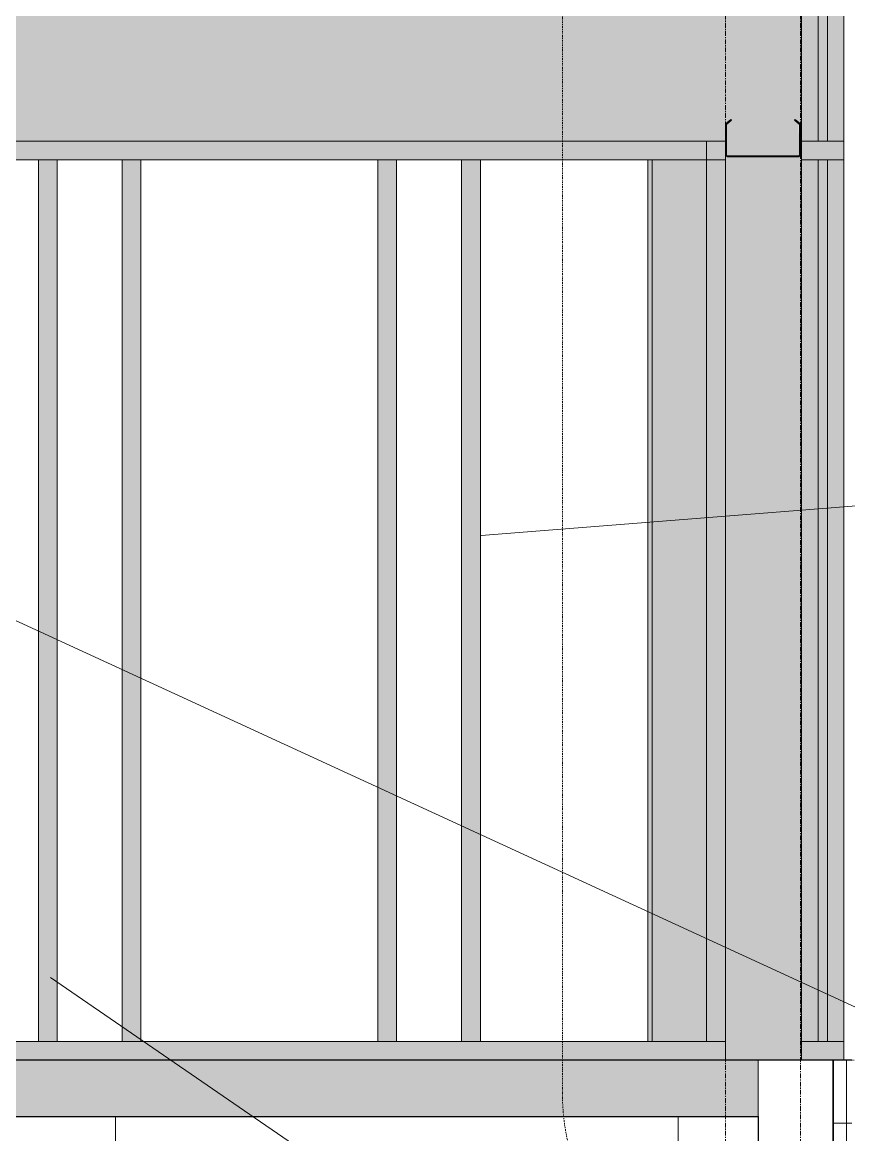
# Model space of a CAD drawing. Header units: inches. Extents: x -23445 to -32, y -314 to 853.
# Drawn here: x -10880 to -10791.9, y -7.9 to 110.7 of the extents above; entities that cross this region are included whole.
import ezdxf

# ---------------------------------------------------------------- set-up
doc = ezdxf.new("R2010")
doc.units = ezdxf.units.IN
doc.header["$MEASUREMENT"] = 0
doc.linetypes.add('Dash Dot 3_16_', pattern=[0.3125, 0.1875, -0.0625, 0, -0.0625])
doc.linetypes.add('Grid Line 1_2_', pattern=[0.875, 0.5, -0.125, 0.125, -0.125])
for name, color, linetype, lineweight in [('A-ANNO-IDEN', 131, 'Continuous', 9), ('A-ANNO-SYMB', 150, 'Continuous', 9), ('A-FLOR', 192, 'Continuous', 9), ('A-FLOR-LEVL', 51, 'Continuous', 9), ('A-FLOR-MCUT', 51, 'Continuous', 9), ('A-FLOR-PATT', 8, 'Continuous', 25), ('A-GLAZ-CURT', 52, 'Continuous', 9), ('A-GLAZ-CWMG', 51, 'Continuous', 9), ('A-WALL', 113, 'Continuous', 9), ('A-WALL-PATT', 111, 'Continuous', 25), ('C-TOPO', 7, 'Continuous', 9), ('I-WALL', 2, 'Continuous', 9), ('L-SITE-WALL', 31, 'Continuous', 9), ('S-BEAM', 12, 'Continuous', 9), ('S-COLS', 52, 'Continuous', 9), ('S-GRID', 1, 'Continuous', 9)]:
    doc.layers.add(name, color=color, linetype=linetype, lineweight=lineweight)
pattern_1 = [(50, (22063.86, 65.275), (55.0854, -4.8198), [5.76, -63.36]), (355, (22063.86, 65.275), (-10.6557, 57.7685), [4.608, -50.688]), (100.451, (22068.45, 64.874), (44.4295, 52.9487), [4.895, -53.848]), (46.184, (22063.86, 80.635), (81.9644, -12.712), [8.64, -95.04]), (96.636, (22070.69, 79.576), (71.7815, 74.8124), [7.343, -80.772]), (351.184, (22063.86, 80.635), (71.782, 74.8124), [6.912, -76.032]), (21, (22071.54, 76.795), (45.842, -30.9215), [5.76, -63.36]), (326, (22071.54, 76.795), (18.687, 55.6915), [4.608, -50.688]), (71.451, (22075.36, 74.22), (64.529, 24.77), [4.895, -53.848]), (37.5, (22063.858, 65.275), (0.9339, 25.5668), [2.534, -47.539, 2.534, -48.922, -50.88]), (37.5, (22063.858, 65.275), (0.9339, 25.5668), [-101.53, 2.534, -48.346]), (7.5, (22063.858, 65.275), (20.204, 30.2913), [2.534, -26.803, 2.534, -46.387, -19.392]), (7.5, (22063.858, 65.275), (20.204, 30.2913), [-78.259, 2.534, -16.858]), (327.5, (22046.732, 65.275), (40.9978, -1.7324), [2.534, -16.666, 2.534, -57.37, -79.488]), (327.5, (22046.732, 65.275), (40.9978, -1.7324), [-79.104, 2.534, -76.954]), (317.5, (22039.052, 65.275), (44.7889, 7.6878), [2.534, -22.426, 2.534, -37.248, -56.448]), (317.5, (22039.052, 65.275), (44.7889, 7.6878), [-64.742, 2.534, -53.914])]

# ---------------------------------------------------------------- blocks, each defined once
blk = doc.blocks.new('Struct_Xcel_Sports Complex_rvt-3-Building Section - North_South looking East _ Lounge')
at = {"layer": 'A-FLOR-PATT', "lineweight": 9}
h = blk.add_hatch(dxfattribs=at)
h.set_pattern_fill('FP_37', style=0, pattern_type=2)
h.set_pattern_definition(pattern_1)
h.paths.add_polyline_path([(22790.8, -6), (22790.8, 0), (21132.3, 0), (21132.3, -6), (22724.07, -6)], flags=0)
at = {"layer": 'A-WALL-PATT', "lineweight": 9}
h = blk.add_hatch(dxfattribs=at)
h.set_pattern_fill('FP_37', style=0, pattern_type=2)
h.set_pattern_definition(pattern_1)
h.paths.add_polyline_path([(22798.8, -36), (22798.8, 0), (22790.8, 0), (22790.8, -36)], flags=0)
at = {"layer": 'A-FLOR', "color": 250, "lineweight": 25}
for p, q in [((22790.8, 0), (21143.55, 0)), ((21132.3, -6), (22790.8, -6))]:
    blk.add_line(p, q, dxfattribs=at)
at = {"layer": 'A-FLOR-MCUT', "color": 7}
blk.add_line((22790.8, -6), (22790.8, 0), dxfattribs=at)
at = {"layer": 'A-WALL', "color": 7}
blk.add_line((22790.8, 0), (22790.8, -6), dxfattribs=at)
at = {"layer": 'L-SITE-WALL', "color": 250, "lineweight": 25}
for p, q in [((22798.8, 0), (22790.8, 0)), ((22798.8, -36), (22798.8, 0)), ((22790.8, -6), (22790.8, -36))]:
    blk.add_line(p, q, dxfattribs=at)
blk = doc.blocks.new('W-Wide Flange-Column - B2_D-1389335-Building Section - North_South looking East _ Lounge')
at = {"layer": 'S-COLS'}
for points in [[(22779.49, 2), (22779.49, 96), (22779.05, 96), (22779.05, 2)], [(22780.01, 2), (22780.18, 2), (22780.18, 96), (22779.49, 96), (22779.52, 2), (22779.99, 2)], [(22780.18, 2), (22785.3, 2), (22785.3, 96), (22780.18, 96), (22780.18, 76.51)]]:
    blk.add_hatch(color=256, dxfattribs=at).paths.add_polyline_path(points, flags=0)
for p, q in [((22779.05, 96), (22779.05, 2)), ((22779.49, 96), (22779.49, 2))]:
    blk.add_line(p, q, dxfattribs=at)
blk = doc.blocks.new('Girt_C - 8_D-1472944-Building Section - North_South looking East _ Lounge')
at = {"layer": 'S-BEAM'}
h = blk.add_hatch(dxfattribs=at)
h.set_pattern_fill('FP_35', color=256, style=0, pattern_type=2)
h.set_pattern_definition([(45, (22063.858, 65.275), (-19.007, 19.007), []), (45, (22063.858, 94.075), (-19.007, 19.007), [])])
h.paths.add_polyline_path([(22795.12, 96.32), (22795.12, 96.43), (22787.49, 96.43), (22787.49, 96.32), (22791.86, 96.32)], flags=0)
h.paths.add_polyline_path([(22787.41, 96.5), (22787.41, 99.77), (22787.95, 100.22), (22787.88, 100.3), (22787.3, 99.82), (22787.3, 96.51)], flags=0)
h.paths.add_polyline_path([(22795.19, 96.5), (22795.3, 96.51), (22795.3, 99.82), (22794.73, 100.3), (22794.66, 100.22), (22795.19, 99.77)], flags=0)
at = {"layer": 'S-BEAM', "lineweight": 15}
for p, q in [((22787.88, 100.3), (22787.3, 99.82)), ((22787.3, 99.82), (22787.3, 96.51)), ((22787.41, 99.77), (22787.95, 100.22)), ((22787.41, 96.5), (22787.41, 99.77)), ((22787.95, 100.22), (22787.88, 100.3)), ((22794.73, 100.3), (22794.66, 100.22)), ((22794.66, 100.22), (22795.19, 99.77)), ((22795.3, 99.82), (22794.73, 100.3)), ((22795.19, 99.77), (22795.19, 96.5)), ((22795.3, 96.51), (22795.3, 99.82)), ((22795.12, 96.43), (22787.49, 96.43)), ((22787.49, 96.32), (22795.12, 96.32))]:
    blk.add_line(p, q, dxfattribs=at)
for centre, radius, start, end in [((22787.49, 96.51), 0.187, 180, 270), ((22787.49, 96.51), 0.0782, 183.0424, 270), ((22795.12, 96.51), 0.188, 270, 0), ((22795.12, 96.51), 0.0782, 270, 357.8773)]:
    blk.add_arc(centre, radius, start, end, dxfattribs=at)
blk = doc.blocks.new('System Panel - INSULATED LOW-E GLAZING _SEE ELEVATIONS FOR U-FACTOR_ SHGC_ _ LT_-1142345-Building Section - North_South looking East _ Lounge')
at = {"layer": 'A-GLAZ-CURT', "transparency": 33554649}
blk.add_hatch(color=256, dxfattribs=at).paths.add_polyline_path([(22797.18, 2), (22798.18, 2), (22798.18, 96), (22797.18, 96), (22797.18, 76.51)], flags=0)
at = {"layer": 'A-GLAZ-CURT'}
for p, q in [((22798.18, 96), (22797.18, 96)), ((22797.18, 96), (22797.18, 2)), ((22797.18, 96), (22798.18, 96)), ((22797.18, 96), (22797.18, 2)), ((22798.18, 2), (22798.18, 96)), ((22798.18, 2), (22798.18, 96)), ((22797.18, 2), (22798.18, 2)), ((22797.18, 2), (22798.18, 2))]:
    blk.add_line(p, q, dxfattribs=at)
blk = doc.blocks.new('System Panel - INSULATED LOW-E GLAZING _SEE ELEVATIONS FOR U-FACTOR_ SHGC_ _ LT_-1142348-Building Section - North_South looking East _ Lounge')
at = {"layer": 'A-GLAZ-CURT', "transparency": 33554649}
blk.add_hatch(color=256, dxfattribs=at).paths.add_polyline_path([(22797.18, 98), (22798.18, 98), (22798.18, 143.5), (22797.18, 143.5), (22797.18, 105.81)], flags=0)
at = {"layer": 'A-GLAZ-CURT'}
for p, q in [((22798.18, 143.5), (22797.18, 143.5)), ((22797.18, 143.5), (22797.18, 98)), ((22797.18, 143.5), (22798.18, 143.5)), ((22797.18, 143.5), (22797.18, 98)), ((22798.18, 98), (22798.18, 143.5)), ((22798.18, 98), (22798.18, 143.5)), ((22797.18, 98), (22798.18, 98)), ((22797.18, 98), (22798.18, 98))]:
    blk.add_line(p, q, dxfattribs=at)
blk = doc.blocks.new('Rectangular Mullion - Exterior 2_ x 4_5_-1305154-Building Section - North_South looking East _ Lounge')
at = {"layer": 'A-GLAZ-CWMG'}
blk.add_hatch(color=256, dxfattribs=at).paths.add_polyline_path([(22795.43, 0), (22799.93, 0), (22799.93, 2), (22795.43, 2)], flags=0)
at = {"layer": 'A-GLAZ-CWMG', "lineweight": 13}
for p, q in [((22799.93, 2), (22795.43, 2)), ((22795.43, 2), (22795.43, 0)), ((22799.93, 0), (22799.93, 2)), ((22795.43, 0), (22799.93, 0))]:
    blk.add_line(p, q, dxfattribs=at)
blk = doc.blocks.new('Rectangular Mullion - Exterior 2_ x 4_5_-1142343-Building Section - North_South looking East _ Lounge')
at = {"layer": 'A-GLAZ-CWMG'}
h = blk.add_hatch(color=256, dxfattribs=at)
h.paths.add_polyline_path([(22797.18, 2), (22797.18, 96), (22795.43, 96), (22795.43, 2)], flags=0)
h.paths.add_polyline_path([(22799.93, 2), (22799.93, 96), (22798.18, 96), (22798.18, 2)], flags=0)
blk.add_hatch(color=256, dxfattribs=at).paths.add_polyline_path([(22798.18, 2), (22798.18, 96), (22797.18, 96), (22797.18, 2)], flags=0)
for p, q in [((22795.43, 96), (22797.18, 96)), ((22795.43, 96), (22795.43, 2)), ((22797.18, 96), (22798.18, 96)), ((22798.18, 96), (22799.93, 96)), ((22799.93, 96), (22799.93, 2)), ((22797.18, 2), (22795.43, 2)), ((22798.18, 2), (22797.18, 2)), ((22799.93, 2), (22798.18, 2))]:
    blk.add_line(p, q, dxfattribs=at)
blk = doc.blocks.new('Rectangular Mullion - Exterior 2_ x 4_5_-1142344-Building Section - North_South looking East _ Lounge')
at = {"layer": 'A-GLAZ-CWMG'}
h = blk.add_hatch(color=256, dxfattribs=at)
h.paths.add_polyline_path([(22797.18, 98), (22797.18, 143.5), (22795.43, 143.5), (22795.43, 98)], flags=0)
h.paths.add_polyline_path([(22798.18, 98), (22799.93, 98), (22799.93, 143.5), (22798.18, 143.5), (22798.18, 105.81)], flags=0)
blk.add_hatch(color=256, dxfattribs=at).paths.add_polyline_path([(22798.18, 98), (22798.18, 143.5), (22797.18, 143.5), (22797.18, 98)], flags=0)
for p, q in [((22795.43, 143.5), (22797.18, 143.5)), ((22795.43, 143.5), (22795.43, 98)), ((22797.18, 143.5), (22798.18, 143.5)), ((22798.18, 143.5), (22799.93, 143.5)), ((22799.93, 143.5), (22799.93, 98)), ((22797.18, 98), (22795.43, 98)), ((22798.18, 98), (22797.18, 98)), ((22799.93, 98), (22798.18, 98))]:
    blk.add_line(p, q, dxfattribs=at)
blk = doc.blocks.new('Rectangular Mullion - Exterior 2_ x 4_5_-1115231-Building Section - North_South looking East _ Lounge')
at = {"layer": 'A-GLAZ-CWMG'}
blk.add_hatch(color=256, dxfattribs=at).paths.add_polyline_path([(22761.18, 2), (22761.18, 96), (22759.18, 96), (22759.18, 2)], flags=0)
for p, q in [((22759.18, 96), (22759.18, 2)), ((22761.18, 2), (22761.18, 96))]:
    blk.add_line(p, q, dxfattribs=at)
blk = doc.blocks.new('Rectangular Mullion - Exterior 2_ x 4_5_-827464-Building Section - North_South looking East _ Lounge')
at = {"layer": 'A-GLAZ-CWMG'}
blk.add_hatch(color=256, dxfattribs=at).paths.add_polyline_path([(22724.99, 2), (22724.99, 96), (22722.99, 96), (22722.99, 2), (22724.07, 2)], flags=0)
for p, q in [((22722.99, 96), (22722.99, 2)), ((22724.99, 2), (22724.99, 96))]:
    blk.add_line(p, q, dxfattribs=at)
blk = doc.blocks.new('Rectangular Mullion - Exterior 2_ x 4_5_-1135285-Building Section - North_South looking East _ Lounge')
at = {"layer": 'A-GLAZ-CWMG'}
blk.add_hatch(color=256, dxfattribs=at).paths.add_polyline_path([(22795.43, 96), (22799.93, 96.04), (22799.93, 98), (22795.43, 98), (22795.43, 96.04)], flags=0)
at = {"layer": 'A-GLAZ-CWMG', "lineweight": 13}
for p, q in [((22799.93, 98), (22795.43, 98)), ((22795.43, 98), (22795.43, 96)), ((22799.93, 96), (22799.93, 98)), ((22795.43, 96), (22799.93, 96))]:
    blk.add_line(p, q, dxfattribs=at)
blk = doc.blocks.new('Rectangular Mullion - Exterior 2_ x 4_5_-1142646-Building Section - North_South looking East _ Lounge')
at = {"layer": 'A-GLAZ-CWMG'}
blk.add_hatch(color=256, dxfattribs=at).paths.add_polyline_path([(22715.05, 96), (22715.05, 98), (22687.93, 98), (22687.93, 96)], flags=0)
for p, q in [((22687.93, 96), (22687.93, 98)), ((22715.05, 96), (22687.93, 96))]:
    blk.add_line(p, q, dxfattribs=at)
blk = doc.blocks.new('Rectangular Mullion - Exterior 2_ x 4_5_-1142584-Building Section - North_South looking East _ Lounge')
at = {"layer": 'A-GLAZ-CWMG'}
blk.add_hatch(color=256, dxfattribs=at).paths.add_polyline_path([(22751.24, 96), (22787.3, 96.04), (22787.3, 98), (22751.24, 98)], flags=0)
blk.add_line((22787.3, 96), (22751.24, 96), dxfattribs=at)
blk = doc.blocks.new('Rectangular Mullion - Exterior 2_ x 4_5_-1142585-Building Section - North_South looking East _ Lounge')
at = {"layer": 'A-GLAZ-CWMG'}
blk.add_hatch(color=256, dxfattribs=at).paths.add_polyline_path([(22715.05, 96), (22751.24, 96), (22751.24, 98), (22715.05, 98)], flags=0)
blk.add_line((22751.24, 96), (22715.05, 96), dxfattribs=at)
blk = doc.blocks.new('Rectangular Mullion - Exterior 2_ x 4_5_-1135311-Building Section - North_South looking East _ Lounge')
at = {"layer": 'A-GLAZ-CWMG'}
blk.add_hatch(color=256, dxfattribs=at).paths.add_polyline_path([(22751.24, 0), (22787.3, 0), (22787.3, 2), (22751.24, 2)], flags=0)
blk.add_line((22751.24, 2), (22787.3, 2), dxfattribs=at)
blk = doc.blocks.new('Rectangular Mullion - Exterior 2_ x 4_5_-769167-Building Section - North_South looking East _ Lounge')
at = {"layer": 'A-GLAZ-CWMG'}
blk.add_hatch(color=256, dxfattribs=at).paths.add_polyline_path([(22724.07, 0), (22751.24, 0), (22751.24, 2), (22715.05, 2), (22715.05, 0)], flags=0)
blk.add_line((22715.05, 2), (22751.24, 2), dxfattribs=at)
blk = doc.blocks.new('Rectangular Mullion - Exterior 2_ x 4_5_-1142647-Building Section - North_South looking East _ Lounge')
at = {"layer": 'A-GLAZ-CWMG'}
blk.add_hatch(color=256, dxfattribs=at).paths.add_polyline_path([(22687.93, 0), (22715.05, 0), (22715.05, 2), (22687.93, 2)], flags=0)
for p, q in [((22687.93, 0), (22687.93, 2)), ((22687.93, 2), (22715.05, 2))]:
    blk.add_line(p, q, dxfattribs=at)
blk = doc.blocks.new('Rectangular Mullion - Exterior 2_ x 4_5_-827470-Building Section - North_South looking East _ Lounge')
at = {"layer": 'A-GLAZ-CWMG'}
blk.add_hatch(color=256, dxfattribs=at).paths.add_polyline_path([(22752.24, 2), (22752.24, 96), (22750.24, 96), (22750.24, 2)], flags=0)
for p, q in [((22750.24, 96), (22752.24, 96)), ((22750.24, 96), (22750.24, 2)), ((22752.24, 96), (22752.24, 2)), ((22752.24, 2), (22750.24, 2))]:
    blk.add_line(p, q, dxfattribs=at)
blk = doc.blocks.new('Rectangular Mullion - Exterior 2_ x 4_5_-1142587-Building Section - North_South looking East _ Lounge')
at = {"layer": 'A-GLAZ-CWMG'}
blk.add_hatch(color=256, dxfattribs=at).paths.add_polyline_path([(22787.3, 2), (22787.3, 98), (22785.3, 98), (22785.3, 2)], flags=0)
for p, q in [((22785.3, 2), (22785.3, 98)), ((22787.3, 2), (22785.3, 2))]:
    blk.add_line(p, q, dxfattribs=at)

msp = doc.modelspace()

# ---------------------------------------------------------------- hatches: boundary and pattern name
at = {"layer": 'A-WALL-PATT', "lineweight": 9}
h = msp.add_hatch(dxfattribs=at)
h.set_pattern_fill('FP_39', color=256, style=0, pattern_type=2)
h.set_pattern_definition([(0, (22063.858, 65.275), (0, 24), []), (90, (22063.858, 65.275), (-24, 1e-15), [])])
h.paths.add_polyline_path([(-10793.56, -36), (-10791.56, -36), (-10791.56, 0), (-10793.56, 0)], flags=0)
at = {"layer": 'C-TOPO'}
h = msp.add_hatch(dxfattribs=at)
h.set_pattern_fill('FP_33', color=256, style=0, pattern_type=2)
h.set_pattern_definition([(0, (22063.86, 65.275), (48, 48), [48, -48]), (0, (22063.86, 83.275), (48, 48), [48, -48]), (0, (22063.86, 101.275), (48, 48), [48, -48]), (90, (22069.86, 107.275), (-48, 48), [48, -48]), (90, (22087.86, 107.275), (-48, 48), [48, -48]), (90, (22105.86, 107.275), (-48, 48), [48, -48])])
h.paths.add_polyline_path([(-13037.38, -79.73), (-10558.42, -79.73), (-10558.42, 0), (-10791.56, 0), (-10791.56, -36), (-10777.56, -36), (-10777.56, -54), (-10837.56, -54), (-10837.56, -36), (-10801.56, -36), (-10801.56, -6), (-12460.06, -6), (-12460.06, -36), (-12394.31, -36), (-12394.31, -60), (-12514.31, -60), (-12514.31, -36), (-12470.06, -36), (-12470.06, 0), (-13037.38, 0), (-13037.38, -23.97)], flags=0)
h.paths.add_polyline_path([(-11312.31, -36), (-11312.31, -12), (-11174.31, -12), (-11174.31, -36), (-11178.16, -36)], flags=0)
h.paths.add_polyline_path([(-11488.03, -30), (-11513.56, -30), (-11513.56, -12), (-11453.56, -12), (-11453.56, -30)], flags=0)
h.paths.add_polyline_path([(-11936.06, -30), (-11996.06, -30), (-11996.06, -12), (-11936.06, -12)], flags=0)
h.paths.add_polyline_path([(-12237.31, -30), (-12237.31, -12), (-12177.31, -12), (-12177.31, -30)], flags=0)
h.paths.add_polyline_path([(-11754.81, -30), (-11754.81, -12), (-11694.81, -12), (-11694.81, -30)], flags=0)
at = {"layer": 'I-WALL', "lineweight": 5}
h = msp.add_hatch(color=256, dxfattribs=at)
h.paths.add_polyline_path([(-10805.06, 0), (-10796.93, 0), (-10796.93, 146.49), (-10797.06, 146.42), (-10797.06, 142.63), (-10797.17, 142.62), (-10797.17, 144.32), (-10804.95, 144.55), (-10804.95, 142.62), (-10805.06, 142.63), (-10805.06, 144.64), (-10809.82, 144.84), (-10809.94, 144.55), (-10809.87, 133.92), (-10809.79, 133.73), (-10809.42, 133.58), (-10808.05, 133.58), (-10808.05, 133.23), (-10812.06, 133.23), (-10812.06, 133.58), (-10810.7, 133.58), (-10810.3, 133.8), (-10810.18, 134.1), (-10810.19, 144.58), (-10810.33, 144.86), (-10904.43, 148.78), (-10904.43, 98), (-10805.06, 98), (-10805.06, 99.82), (-10804.48, 100.3), (-10804.41, 100.22), (-10804.95, 99.77), (-10804.95, 96.5), (-10805.06, 96.5), (-10805.06, 76.51)], flags=0)
h.paths.add_polyline_path([(-10800.51, 96.32), (-10804.87, 96.32), (-10804.87, 96.43), (-10797.25, 96.43), (-10797.25, 96.32)], flags=0)
h.paths.add_polyline_path([(-10797.17, 96.5), (-10797.25, 99.83), (-10797.7, 100.22), (-10797.63, 100.3), (-10797.06, 99.77), (-10797.06, 96.51)], flags=0)
h.paths.add_polyline_path([(-10856.43, 113.32), (-10892.43, 113.32), (-10892.43, 131.32), (-10856.43, 131.32), (-10856.43, 115.57)], flags=0)
h.paths.add_polyline_path([(-10797.25, 142.44), (-10804.87, 142.44), (-10804.87, 142.55), (-10797.25, 142.55)], flags=0)
h.paths.add_polyline_path([(-10796.93, 154), (-10796.93, 155.5), (-10797.06, 155.45), (-10797.06, 154.01), (-10796.95, 154)], flags=0)

# ---------------------------------------------------------------- linework, layer by layer
at = {"layer": 'A-ANNO-IDEN', "color": 153}
for p, q in [((-10831.09, 55.96), (-10666.43, 68.92)), ((-10927.07, 68.17), (-10666.43, -51.73)), ((-10877.03, 8.82), (-10666.43, -135.68))]:
    msp.add_line(p, q, dxfattribs=at)
at = {"layer": 'A-ANNO-SYMB', "linetype": 'Dash Dot 3_16_'}
msp.add_line((-10822.44, 232.62), (-10822.44, -3.46), dxfattribs=at)
msp.add_arc((-10798.44, -3.46), 24, 180, 270, dxfattribs=at)
at = {"layer": 'A-FLOR-LEVL', "linetype": 'Grid Line 1_2_'}
msp.add_line((-13230.76, 0), (-9926.83, 0), dxfattribs=at)
at = {"layer": 'I-WALL'}
for p, q in [((-10904.43, 98), (-10805.06, 98)), ((-10805.06, 96.51), (-10805.06, 0))]:
    msp.add_line(p, q, dxfattribs=at)
at = {"layer": 'L-SITE-WALL', "lineweight": 25}
for p, q in [((-10793.56, 0), (-10793.56, -36)), ((-10791.56, 0), (-10793.56, 0))]:
    msp.add_line(p, q, dxfattribs=at)
at = {"layer": 'S-GRID', "linetype": 'Grid Line 1_2_'}
for p, q in [((-10805.06, -273.16), (-10805.06, 738.66)), ((-10805.06, -273.16), (-10805.06, 738.66)), ((-10797.06, -273.16), (-10797.06, 738.66)), ((-10797.06, -273.16), (-10797.06, 738.66))]:
    msp.add_line(p, q, dxfattribs=at)

# ---------------------------------------------------------------- block references
at = {"color": 90, "lineweight": 5}
msp.add_blockref('Struct_Xcel_Sports Complex_rvt-3-Building Section - North_South looking East _ Lounge', (-33592.36, 0), dxfattribs=at)
at = {"layer": 'A-GLAZ-CURT'}
for name in ['System Panel - INSULATED LOW-E GLAZING _SEE ELEVATIONS FOR U-FACTOR_ SHGC_ _ LT_-1142348-Building Section - North_South looking East _ Lounge', 'System Panel - INSULATED LOW-E GLAZING _SEE ELEVATIONS FOR U-FACTOR_ SHGC_ _ LT_-1142345-Building Section - North_South looking East _ Lounge']:
    msp.add_blockref(name, (-33592.36, 0), dxfattribs=at)
at = {"layer": 'A-GLAZ-CWMG'}
for name, p in [('Rectangular Mullion - Exterior 2_ x 4_5_-1142344-Building Section - North_South looking East _ Lounge', (-33592.36, 0)), ('Rectangular Mullion - Exterior 2_ x 4_5_-1142646-Building Section - North_South looking East _ Lounge', (-33592.36, 0)), ('Rectangular Mullion - Exterior 2_ x 4_5_-1142585-Building Section - North_South looking East _ Lounge', (-33592.36, 0)), ('Rectangular Mullion - Exterior 2_ x 4_5_-1142584-Building Section - North_South looking East _ Lounge', (-33592.36, 0)), ('Rectangular Mullion - Exterior 2_ x 4_5_-1142587-Building Section - North_South looking East _ Lounge', (-33592.36, 0)), ('Rectangular Mullion - Exterior 2_ x 4_5_-1135285-Building Section - North_South looking East _ Lounge', (-33592.36, 0)), ('Rectangular Mullion - Exterior 2_ x 4_5_-827470-Building Section - North_South looking East _ Lounge', (-33628.55, 0)), ('Rectangular Mullion - Exterior 2_ x 4_5_-827464-Building Section - North_South looking East _ Lounge', (-33592.36, 0)), ('Rectangular Mullion - Exterior 2_ x 4_5_-827470-Building Section - North_South looking East _ Lounge', (-33592.36, 0)), ('Rectangular Mullion - Exterior 2_ x 4_5_-1115231-Building Section - North_South looking East _ Lounge', (-33592.36, 0)), ('Rectangular Mullion - Exterior 2_ x 4_5_-1142343-Building Section - North_South looking East _ Lounge', (-33592.36, 0)), ('Rectangular Mullion - Exterior 2_ x 4_5_-1142647-Building Section - North_South looking East _ Lounge', (-33592.36, 0)), ('Rectangular Mullion - Exterior 2_ x 4_5_-769167-Building Section - North_South looking East _ Lounge', (-33592.36, 0)), ('Rectangular Mullion - Exterior 2_ x 4_5_-1135311-Building Section - North_South looking East _ Lounge', (-33592.36, 0)), ('Rectangular Mullion - Exterior 2_ x 4_5_-1305154-Building Section - North_South looking East _ Lounge', (-33592.36, 0))]:
    msp.add_blockref(name, p, dxfattribs=at)
at = {"layer": 'S-BEAM'}
msp.add_blockref('Girt_C - 8_D-1472944-Building Section - North_South looking East _ Lounge', (-33592.36, 0), dxfattribs=at)
at = {"layer": 'S-COLS'}
msp.add_blockref('W-Wide Flange-Column - B2_D-1389335-Building Section - North_South looking East _ Lounge', (-33592.36, 0), dxfattribs=at)

doc.saveas('drawing.dxf')
